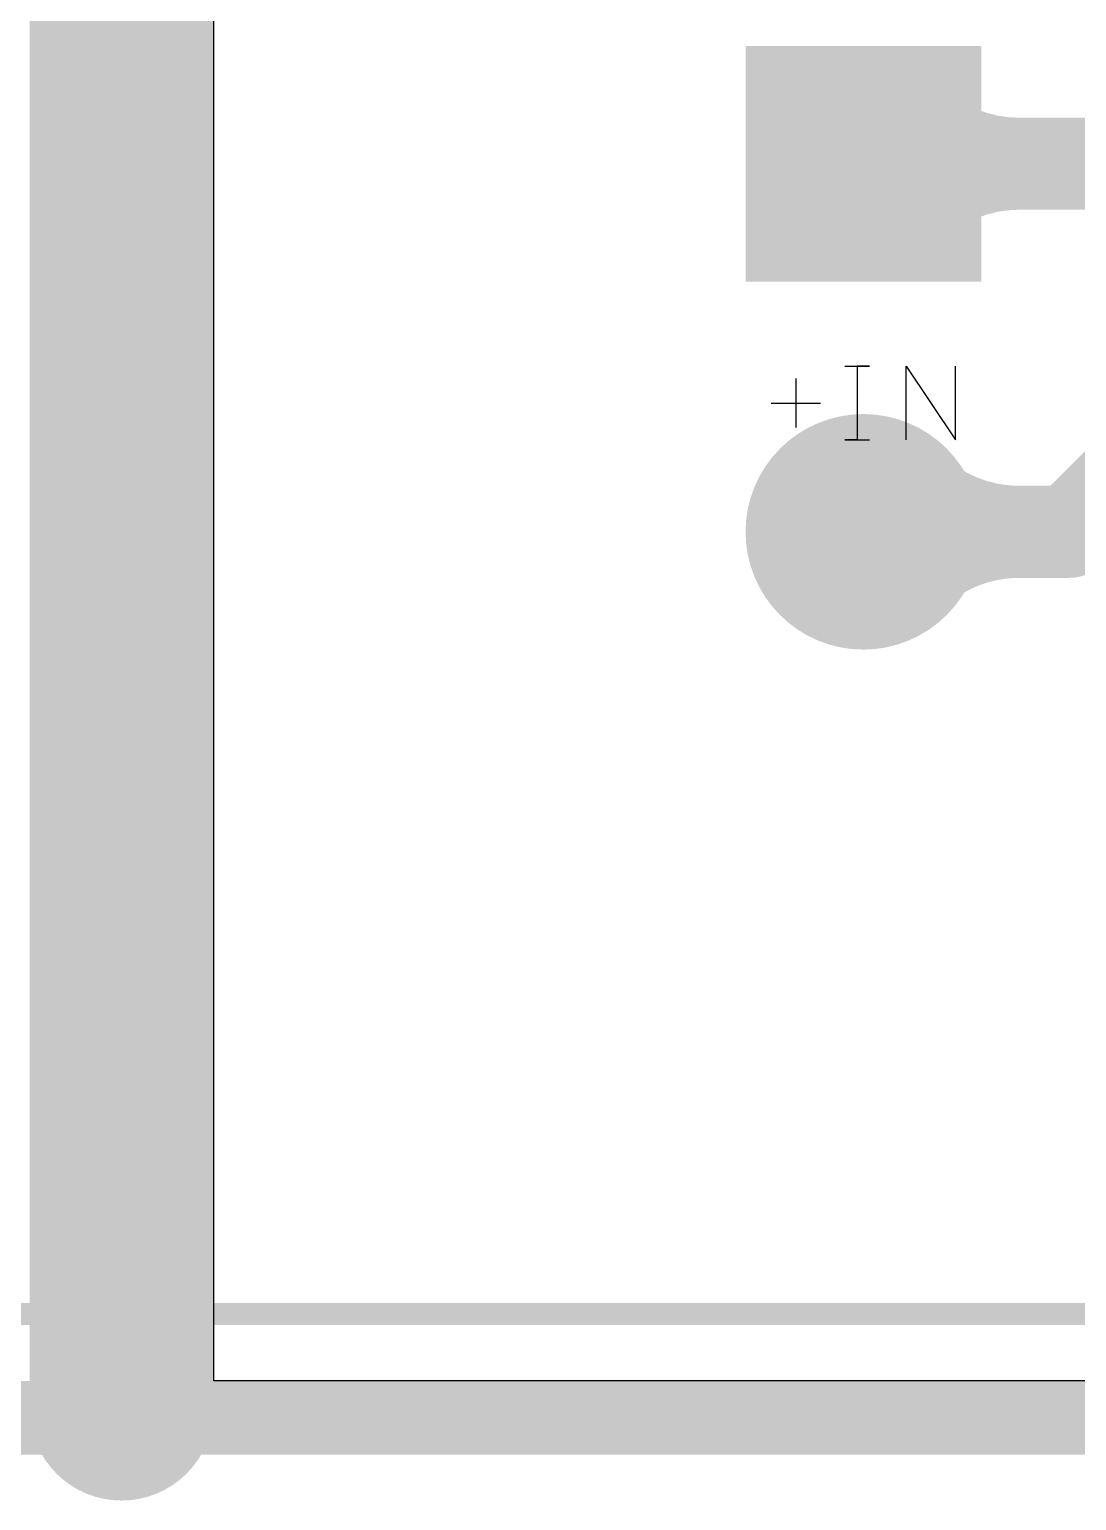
# Model space of a CAD drawing. Header units: millimetres. Extents: x 3.32 to 12.49, y 5.66 to 10.73.
# Drawn here: x 9.467 to 10.036, y 5.659 to 6.458 of the extents above; entities that cross this region are included whole.
import ezdxf

# ---------------------------------------------------------------- set-up
doc = ezdxf.new("R2010")
doc.units = ezdxf.units.MM
doc.header["$MEASUREMENT"] = 0
for name, color, linetype in [('BottomLayer', 5, 'Continuous'), ('BottomSolder', 6, 'Continuous'), ('InternalPlane1', 76, 'Continuous'), ('InternalPlane2', 16, 'Continuous'), ('KeepOutLayer', 6, 'Continuous'), ('MultiLayer', 9, 'Continuous'), ('PadHoleLayer', 156, 'Continuous'), ('TopLayer', 1, 'Continuous'), ('TopOverlay', 2, 'Continuous'), ('TopSolder', 216, 'Continuous')]:
    doc.layers.add(name, color=color, linetype=linetype)

# ---------------------------------------------------------------- blocks, each defined once
blk = doc.blocks.new('DC_DC_1X1_96')
at = {"layer": 'BottomLayer', "const_width": 0.06}
blk.add_lwpolyline([(-0.03, 0.2, 1), (0.03, 0.2, 1)], format="xyb", close=True, dxfattribs=at)
at = {"layer": 'BottomLayer'}
blk.add_solid([(0.06, 0.06), (-0.06, 0.06), (0.06, -0.06), (-0.06, -0.06)], dxfattribs=at)
at = {"layer": 'BottomSolder', "const_width": 0.064}
blk.add_lwpolyline([(-0.032, 0.2, 1), (0.032, 0.2, 1)], format="xyb", close=True, dxfattribs=at)
at = {"layer": 'BottomSolder'}
blk.add_solid([(0.064, 0.064), (-0.064, 0.064), (0.064, -0.064), (-0.064, -0.064)], dxfattribs=at)
at = {"layer": 'InternalPlane1', "const_width": 0.01}
for points in [[(-0.0275, 0.24235, -0.296213), (0.0275, 0.24235)], [(-0.04235, 0.1725, -0.296213), (-0.04235, 0.2275)], [(0.04235, 0.2275, -0.296213), (0.04235, 0.1725)], [(0.0275, 0.15765, -0.296213), (-0.0275, 0.15765)]]:
    blk.add_lwpolyline(points, format="xyb", dxfattribs=at)
at = {"layer": 'InternalPlane1'}
for points, const_width in [([(-0.03, 0.24235, 1), (-0.025, 0.24235, 1)], 0.005), ([(0.025, 0.24235, 1), (0.03, 0.24235, 1)], 0.005), ([(-0.04485, 0.2275, 1), (-0.03985, 0.2275, 1)], 0.005), ([(0.03985, 0.2275, 1), (0.04485, 0.2275, 1)], 0.005), ([(-0.04485, 0.1725, 1), (-0.03985, 0.1725, 1)], 0.005), ([(0.03985, 0.1725, 1), (0.04485, 0.1725, 1)], 0.005), ([(-0.03, 0.15765, 1), (-0.025, 0.15765, 1)], 0.005), ([(0.025, 0.15765, 1), (0.03, 0.15765, 1)], 0.005), ([(-0.02275, 0, 1), (0.02275, 0, 1)], 0.0455)]:
    blk.add_lwpolyline(points, format="xyb", close=True, dxfattribs=dict(at, const_width=const_width))
at = {"layer": 'InternalPlane2'}
for points, const_width in [([(-0.02275, 0.2, 1), (0.02275, 0.2, 1)], 0.0455), ([(-0.03, 0.04235, 1), (-0.025, 0.04235, 1)], 0.005), ([(0.025, 0.04235, 1), (0.03, 0.04235, 1)], 0.005), ([(-0.04485, 0.0275, 1), (-0.03985, 0.0275, 1)], 0.005), ([(0.03985, 0.0275, 1), (0.04485, 0.0275, 1)], 0.005), ([(-0.04485, -0.0275, 1), (-0.03985, -0.0275, 1)], 0.005), ([(0.03985, -0.0275, 1), (0.04485, -0.0275, 1)], 0.005), ([(-0.03, -0.04235, 1), (-0.025, -0.04235, 1)], 0.005), ([(0.025, -0.04235, 1), (0.03, -0.04235, 1)], 0.005)]:
    blk.add_lwpolyline(points, format="xyb", close=True, dxfattribs=dict(at, const_width=const_width))
at = {"layer": 'InternalPlane2', "const_width": 0.01}
for points in [[(-0.0275, 0.04235, -0.296213), (0.0275, 0.04235)], [(-0.04235, -0.0275, -0.296213), (-0.04235, 0.0275)], [(0.04235, 0.0275, -0.296213), (0.04235, -0.0275)], [(0.0275, -0.04235, -0.296213), (-0.0275, -0.04235)]]:
    blk.add_lwpolyline(points, format="xyb", dxfattribs=at)
at = {"layer": 'MultiLayer', "const_width": 0.06}
blk.add_lwpolyline([(-0.03, 0.2, 1), (0.03, 0.2, 1)], format="xyb", close=True, dxfattribs=at)
at = {"layer": 'MultiLayer'}
blk.add_solid([(0.06, 0.06), (-0.06, 0.06), (0.06, -0.06), (-0.06, -0.06)], dxfattribs=at)
at = {"layer": 'PadHoleLayer', "const_width": 0.0255}
for points in [[(-0.01275, 0.2, 1), (0.01275, 0.2, 1)], [(-0.01275, 0, 1), (0.01275, 0, 1)]]:
    blk.add_lwpolyline(points, format="xyb", close=True, dxfattribs=at)
at = {"layer": 'TopLayer', "const_width": 0.06}
blk.add_lwpolyline([(-0.03, 0.2, 1), (0.03, 0.2, 1)], format="xyb", close=True, dxfattribs=at)
at = {"layer": 'TopLayer'}
blk.add_solid([(0.06, 0.06), (-0.06, 0.06), (0.06, -0.06), (-0.06, -0.06)], dxfattribs=at)
at = {"layer": 'TopOverlay'}
for p, q in [((-0.02331, 0.11001), (-0.04997, 0.15)), ((-0.04997, 0.15), (-0.04997, 0.11001)), ((-0.02331, 0.15), (-0.02331, 0.11001)), ((0.01001, 0.15), (-0.00332, 0.15)), ((0.00335, 0.11001), (0.00335, 0.15)), ((0.00335, 0.15), (0.01001, 0.15)), ((0.03667, 0.11668), (0.03667, 0.14334)), ((0.05, 0.13001), (0.02334, 0.13001)), ((0.01001, 0.11001), (-0.00332, 0.11001)), ((-0.00332, 0.11001), (0.00335, 0.11001))]:
    blk.add_line(p, q, dxfattribs=at)
at = {"layer": 'TopOverlay', "const_width": 0.012}
blk.add_lwpolyline([(0.925, 0.625), (-0.125, 0.625)], dxfattribs=at)
at = {"layer": 'TopSolder', "const_width": 0.064}
blk.add_lwpolyline([(-0.032, 0.2, 1), (0.032, 0.2, 1)], format="xyb", close=True, dxfattribs=at)
at = {"layer": 'TopSolder'}
blk.add_solid([(0.064, 0.064), (-0.064, 0.064), (0.064, -0.064), (-0.064, -0.064)], dxfattribs=at)

msp = doc.modelspace()

# ---------------------------------------------------------------- linework, layer by layer
at = {"layer": 'InternalPlane1'}
for p, q in [((9.56709, 5.72374), (9.56709, 6.52792)), ((10.91339, 5.72374), (9.56709, 5.72374))]:
    msp.add_line(p, q, dxfattribs=at)
for points, const_width in [([(9.51701, 5.70866), (9.51701, 6.54866)], 0.1), ([(3.98701, 5.70365), (12.16535, 5.70365)], 0.04)]:
    msp.add_lwpolyline(points, dxfattribs=dict(at, const_width=const_width))
at = {"layer": 'InternalPlane1', "const_width": 0.05}
msp.add_lwpolyline([(9.49201, 5.70866, 1), (9.54201, 5.70866, 1)], format="xyb", close=True, dxfattribs=at)
at = {"layer": 'InternalPlane2'}
for p, q in [((9.56709, 5.72374), (9.56709, 6.52792)), ((10.91339, 5.72374), (9.56709, 5.72374))]:
    msp.add_line(p, q, dxfattribs=at)
for points, const_width in [([(9.51701, 5.70866), (9.51701, 6.54866)], 0.1), ([(3.98701, 5.70365), (12.16535, 5.70365)], 0.04)]:
    msp.add_lwpolyline(points, dxfattribs=dict(at, const_width=const_width))
at = {"layer": 'InternalPlane2', "const_width": 0.05}
msp.add_lwpolyline([(9.49201, 5.70866, 1), (9.54201, 5.70866, 1)], format="xyb", close=True, dxfattribs=at)
at = {"layer": 'KeepOutLayer', "const_width": 0.01}
msp.add_lwpolyline([(3.98701, 5.70866), (12.16535, 5.70866)], dxfattribs=at)
at = {"layer": 'TopLayer', "const_width": 0.05}
for points in [[(10.0045, 6.38499, -0.198912), (9.94475, 6.40973)], [(9.94475, 6.36024, -0.198912), (10.0045, 6.38499)], [(10.0045, 6.18499, -0.198912), (9.94475, 6.20973)], [(9.94475, 6.16024, -0.198912), (10.0045, 6.18499)]]:
    msp.add_lwpolyline(points, format="xyb", dxfattribs=at)
at = {"layer": 'TopLayer', "const_width": 0.025}
for points in [[(9.93225, 6.40973, 1), (9.95725, 6.40973, 1)], [(9.9075, 6.38499, 1), (9.9325, 6.38499, 1)], [(9.992, 6.38499, 1), (10.017, 6.38499, 1)], [(9.992, 6.38499, 1), (10.017, 6.38499, 1)], [(9.93225, 6.36024, 1), (9.95725, 6.36024, 1)], [(9.93225, 6.20973, 1), (9.95725, 6.20973, 1)], [(9.9075, 6.18499, 1), (9.9325, 6.18499, 1)], [(9.992, 6.18499, 1), (10.017, 6.18499, 1)], [(9.992, 6.18499, 1), (10.017, 6.18499, 1)], [(10.01951, 6.18499, 1), (10.04451, 6.18499, 1)], [(10.01951, 6.18499, 1), (10.04451, 6.18499, 1)], [(9.93225, 6.16024, 1), (9.95725, 6.16024, 1)]]:
    msp.add_lwpolyline(points, format="xyb", close=True, dxfattribs=at)
at = {"layer": 'TopLayer', "const_width": 0.05}
for points in [[(9.92, 6.38499), (10.17572, 6.38499)], [(10.03201, 6.18499), (10.09064, 6.24362)], [(9.92, 6.18499), (10.03201, 6.18499)]]:
    msp.add_lwpolyline(points, dxfattribs=at)

# ---------------------------------------------------------------- block references
at = {"rotation": 180}
msp.add_blockref('DC_DC_1X1_96', (9.92, 6.38499), dxfattribs=at)

doc.saveas('drawing.dxf')
